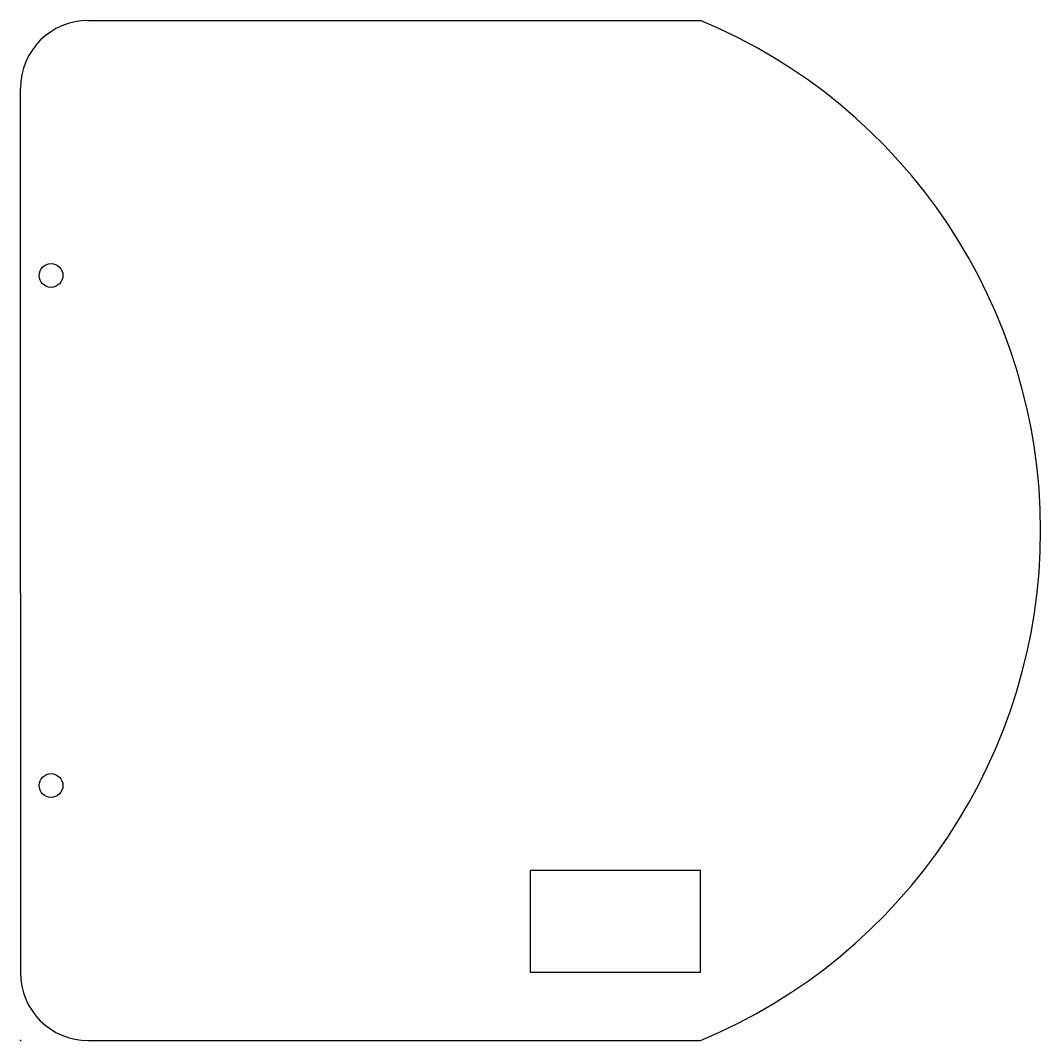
# Model space of a CAD drawing. Header units: millimetres. Extents: x 0 to 150, y 0 to 150.
import ezdxf

# ---------------------------------------------------------------- set-up
doc = ezdxf.new("R2010")
doc.units = ezdxf.units.MM
doc.header["$PDSIZE"] = -1

msp = doc.modelspace()

# ---------------------------------------------------------------- linework, layer by layer
at = {"color": 7, "linetype": 'Continuous'}
for p, q in [((10, 150), (100, 150)), ((0, 98.84), (0, 140)), ((0, 65.78), (0, 98.84)), ((0, 65.78), (0, 10)), ((100, 25), (75, 25)), ((75, 10), (75, 25)), ((100, 10), (100, 25)), ((100, 10), (75, 10)), ((10, 0), (100, 0))]:
    msp.add_line(p, q, dxfattribs=at)
for centre in [(4.5, 112.5), (4.5, 37.5)]:
    msp.add_circle(centre, 1.75, dxfattribs=at)
for centre, radius, start, end in [((10, 140), 10, 90, 180), ((68.75, 75), 81.25, 292.6199, 67.3801), ((10, 10), 10, 180, 270)]:
    msp.add_arc(centre, radius, start, end, dxfattribs=at)
msp.add_point((0, 0), dxfattribs=at)

doc.saveas('drawing.dxf')
